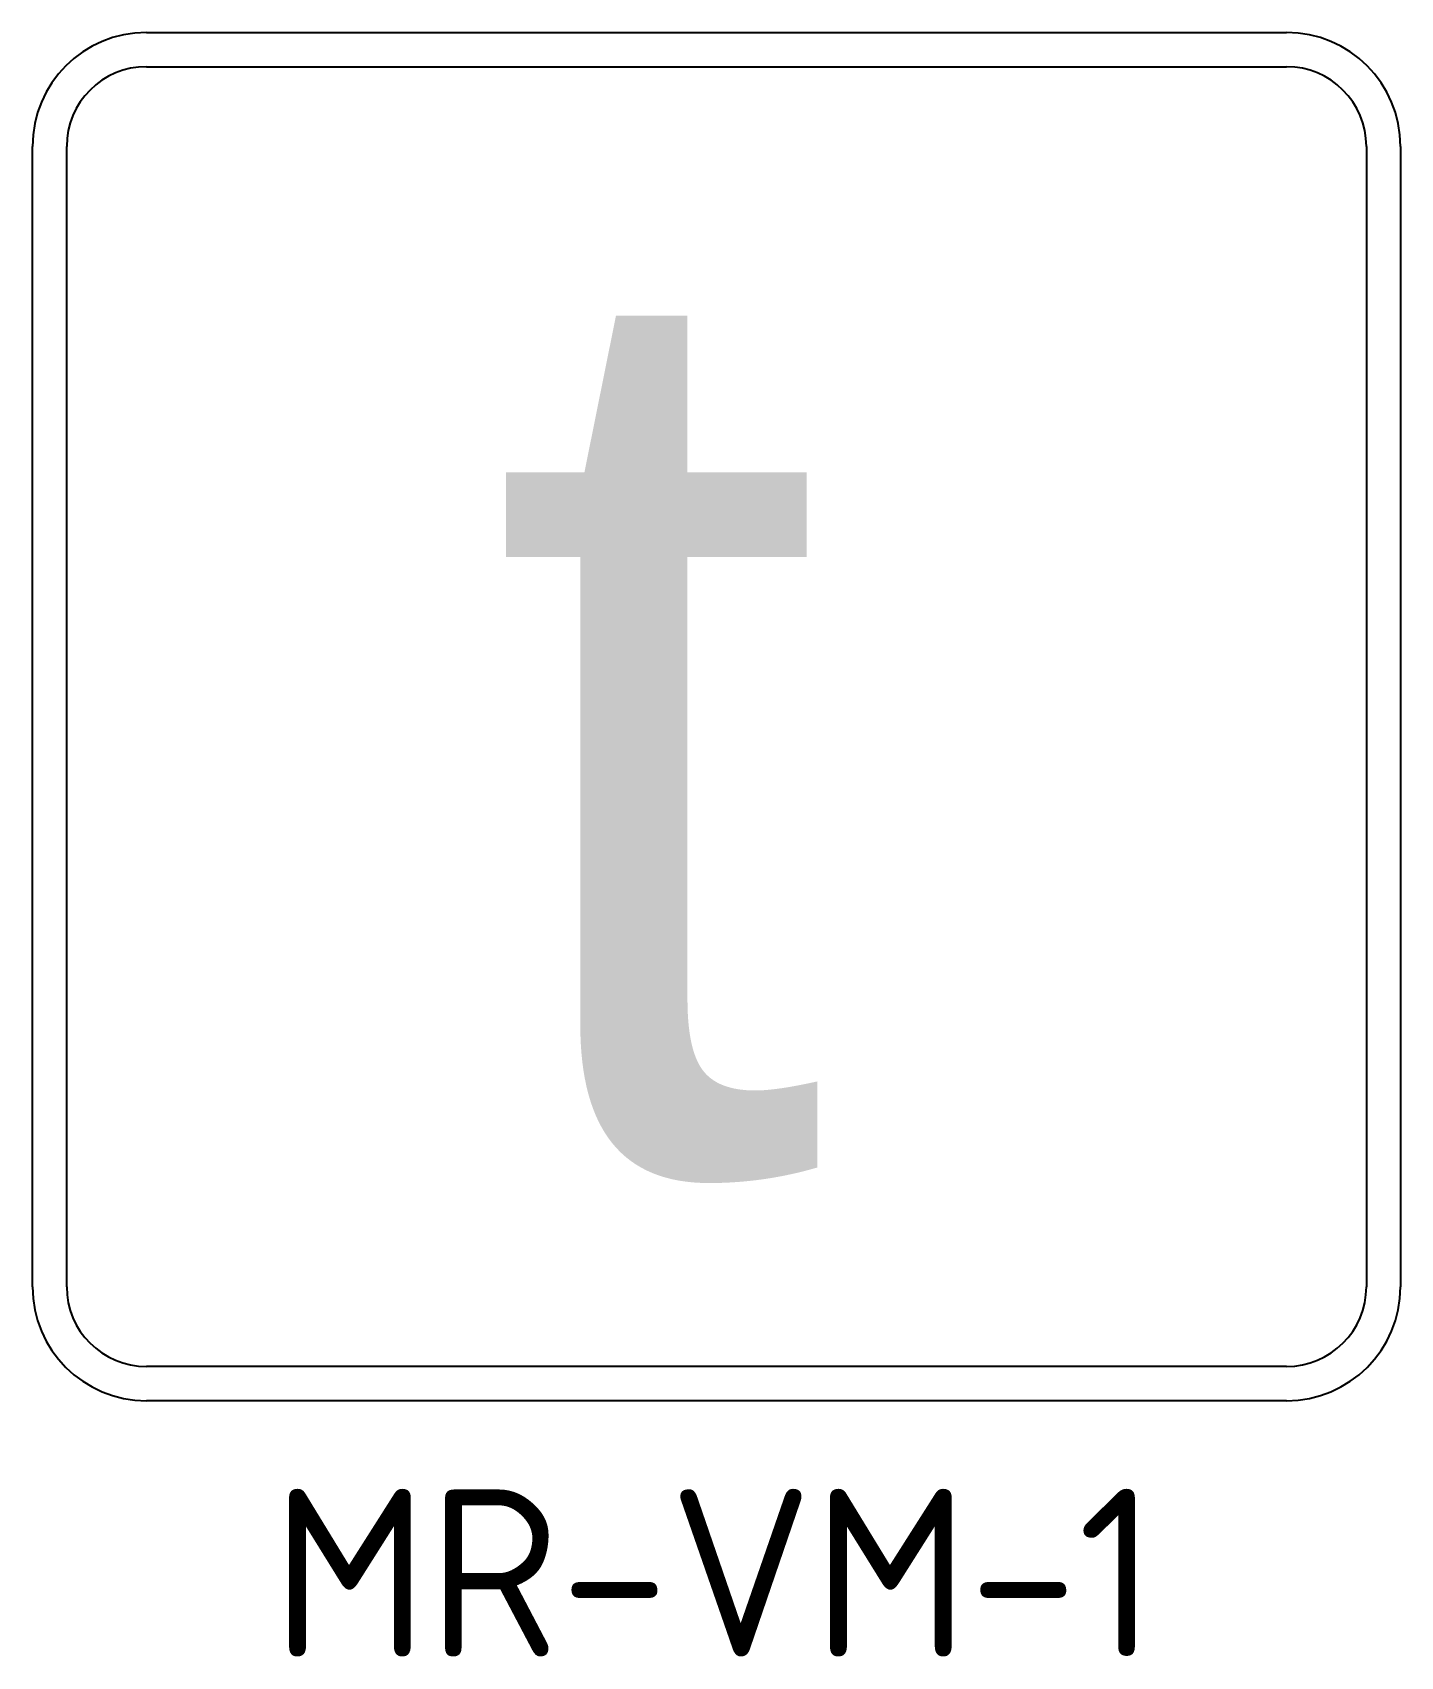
# Model space of a CAD drawing. Extents: x 0.5 to 20.9, y -0.1 to 24.1.
import ezdxf
from ezdxf.enums import TextEntityAlignment as Align

# ---------------------------------------------------------------- set-up
doc = ezdxf.new("R2010")
doc.units = 0
doc.layers.add('L25', color=1, linetype='CONTINUOUS')
doc.layers.add('T25', color=1, linetype='CONTINUOUS')
doc.styles.add('iso', font='iso3098b.shx')
doc.styles.add('MESERIES', font='MEseries.shx')

msp = doc.modelspace()

# ---------------------------------------------------------------- linework, layer by layer
at = {"layer": 'L25'}
for p, q in [((2.227, 24.103), (19.227, 24.103)), ((2.227, 23.593), (19.227, 23.593)), ((0.527, 5.403), (0.527, 22.403)), ((1.037, 5.403), (1.037, 22.403)), ((20.417, 22.403), (20.417, 5.403)), ((20.927, 22.403), (20.927, 5.403)), ((19.227, 4.213), (2.227, 4.213)), ((19.227, 3.703), (2.227, 3.703))]:
    msp.add_line(p, q, dxfattribs=at)
for centre, radius, start, end in [((2.227, 22.403), 1.7, 90, 180), ((19.227, 22.403), 1.7, 0, 90), ((2.227, 22.403), 1.19, 90, 180), ((19.227, 22.403), 1.19, 0, 90), ((2.227, 5.403), 1.7, 180, 270), ((2.227, 5.403), 1.19, 180, 270), ((19.227, 5.403), 1.19, 270, 0), ((19.227, 5.403), 1.7, 270, 0)]:
    msp.add_arc(centre, radius, start, end, dxfattribs=at)

# ---------------------------------------------------------------- texts
at = {"layer": 'L25', "style": 'MESERIES'}
msp.add_text('t', height=13.6, dxfattribs=at).set_placement((7.31, 7.103))
at = {"layer": 'T25', "style": 'iso'}
msp.add_text('MR-VM-1', height=2.5, dxfattribs=at).set_placement((10.702, -0.11), align=Align.CENTER)

doc.saveas('drawing.dxf')
